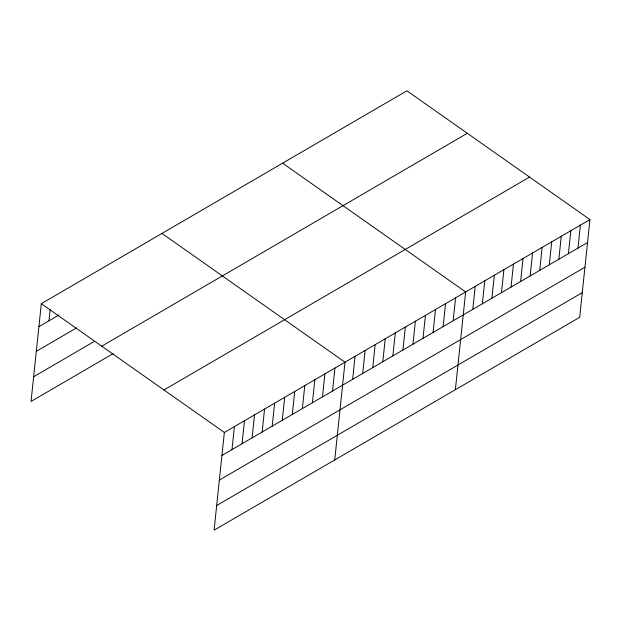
<?xml version="1.0" encoding="UTF-8"?>
<svg xmlns="http://www.w3.org/2000/svg" width="621" height="621" viewBox="0 0 621 621"><rect width="100%" height="100%" fill="white"/><g stroke="black" fill="none" stroke-linecap="round" stroke-linejoin="round"><path stroke-width="0.93" d="M589.95 219.57L224.36 432.457L214.082 530.202L579.68 317.315L589.95 219.57L406.918 90.798L41.32 303.685L31.05 401.43L113.154 353.621M48.966 320.801L50.169 309.32M231.998 449.573L234.412 426.604M242.05 443.72L244.464 420.751M252.103 437.867L254.517 414.898M262.155 432.014L264.569 409.045M272.208 426.153L274.622 403.184M282.268 420.301L284.682 397.331M292.32 414.448L294.734 391.478M302.373 408.595L304.787 385.625M312.425 402.742L314.839 379.773M322.478 396.881L324.892 373.912M332.538 391.028L334.952 368.059M334.727 459.951L345.004 362.206L161.972 233.434M352.643 379.322L355.057 356.353M362.695 373.462L365.109 350.5M372.747 367.609L375.162 344.639M382.8 361.756L385.214 338.787M392.86 355.903L395.274 332.934M402.913 350.05L405.327 327.081M412.965 344.189L415.379 321.228M423.017 338.336L425.432 315.367M433.07 332.483L435.484 309.514M443.13 326.63L445.544 303.661M453.183 320.778L455.597 297.808M455.372 389.693L465.649 291.955L282.617 163.183M472.798 309.351L475.212 286.382M482.354 303.785L484.768 280.816M491.917 298.22L494.332 275.25M501.481 292.646L503.895 269.677M511.044 287.081L513.458 264.111M520.608 281.515L523.022 258.546M530.163 275.949L532.577 252.98M539.727 270.376L542.141 247.406M549.29 264.81L551.704 241.841M558.853 259.244L561.268 236.275M568.409 253.671L570.823 230.701M577.972 248.105L580.387 225.136M38.906 326.654L59.018 314.948M36.313 351.331L76.53 327.911M33.643 376.753L93.965 341.628M101.728 346.184L467.318 133.29M163.952 389.965L529.55 177.078M221.945 455.426L587.536 242.539M219.345 480.103L584.943 267.216M216.675 505.525L582.273 292.638M41.32 303.685L224.36 432.457"/></g></svg>
